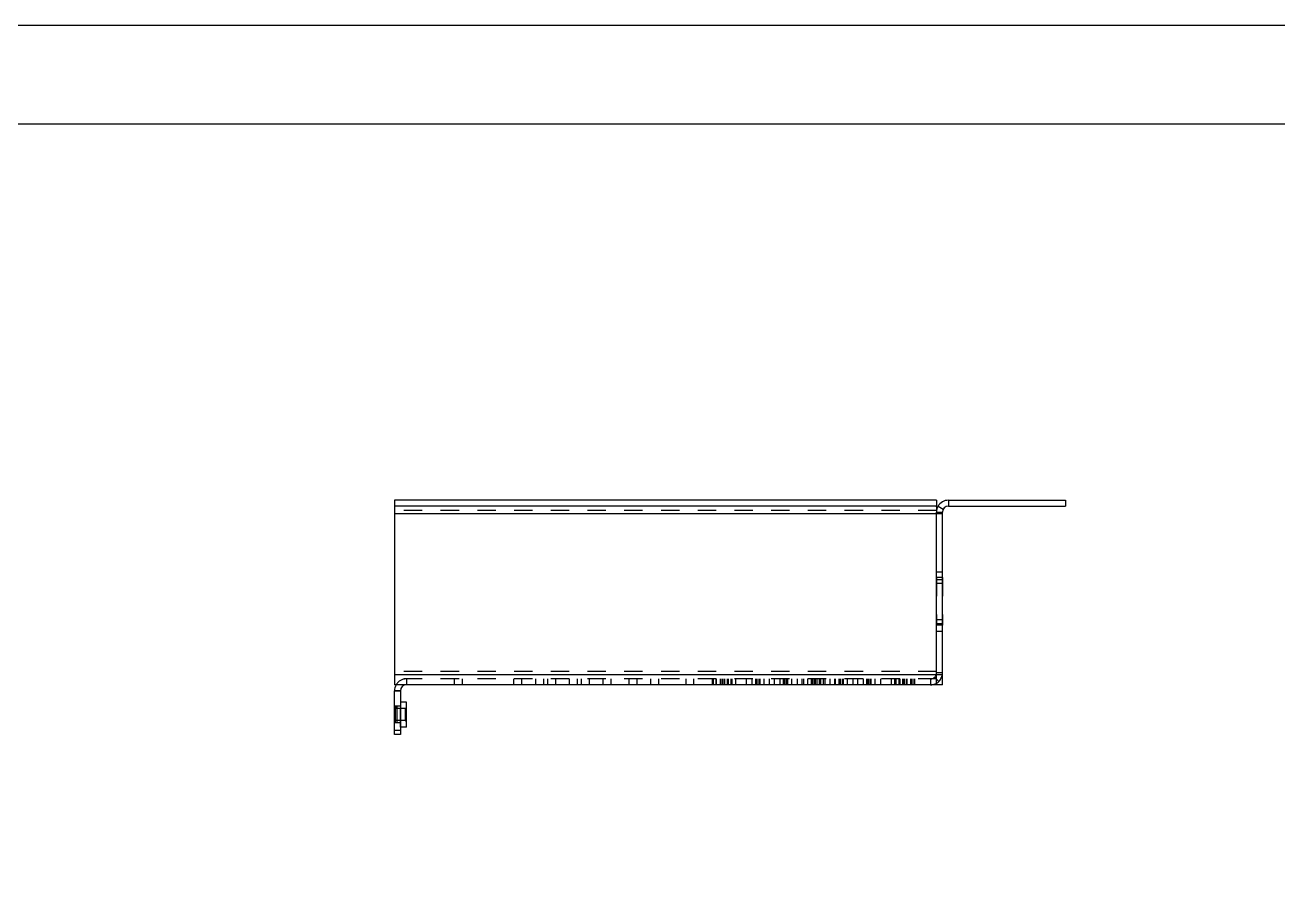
# Model space of a CAD drawing. Header units: millimetres. Extents: x -177 to 18421, y -5017 to 3255.
# Drawn here: x 7004.9 to 7320.5, y -2659.9 to -2441.3 of the extents above; entities that cross this region are included whole.
import ezdxf

# ---------------------------------------------------------------- set-up
doc = ezdxf.new("R2010")
doc.units = ezdxf.units.MM
doc.header["$LTSCALE"] = 46.255
doc.linetypes.add('HIDDEN', pattern=[0.2, 0.1, -0.1])
doc.layers.get('0').update_dxf_attribs({"linetype": 'CONTINUOUS'})
doc.layers.add('02___PRT_ALL_AXES', color=7, linetype='CONTINUOUS')
doc.layers.add('DEFAULT_2', color=8, linetype='HIDDEN')

msp = doc.modelspace()

# ---------------------------------------------------------------- linework, layer by layer
at = {"color": 7, "linetype": 'Continuous'}
for p, q in [((6728.878, -2441.292), (7917.878, -2441.292)), ((7097.975, -2560.991), (7097.975, -2607.491)), ((7234.475, -2562.491), (7097.975, -2562.491)), ((7234.475, -2560.991), (7234.475, -2562.491)), ((7234.877, -2562.491), (7236.176, -2563.241)), ((7237.475, -2560.991), (7237.475, -2562.491)), ((7237.475, -2562.491), (7266.975, -2562.491)), ((7266.975, -2560.991), (7266.975, -2562.491)), ((7097.975, -2564.341), (7235.975, -2564.341)), ((7234.475, -2562.617), (7234.475, -2563.991)), ((7234.475, -2563.991), (7235.975, -2563.991)), ((7235.975, -2607.491), (7235.975, -2563.991)), ((7097.975, -2604.891), (7235.975, -2604.891)), ((7235.975, -2607.491), (7097.975, -2607.491)), ((7097.975, -2608.991), (7099.475, -2608.991)), ((7097.98, -2608.818), (7099.478, -2608.905)), ((7099.475, -2608.991), (7099.475, -2619.991)), ((7099.475, -2618.991), (7097.975, -2618.991)), ((7099.475, -2619.991), (7097.975, -2619.991))]:
    msp.add_line(p, q, dxfattribs=at)
at = {"color": 3, "linetype": 'Continuous'}
for p, q in [((7234.475, -2560.991), (7097.975, -2560.991)), ((7237.475, -2560.991), (7266.975, -2560.991)), ((7234.475, -2607.491), (7234.475, -2563.991)), ((7097.975, -2619.991), (7097.975, -2608.991))]:
    msp.add_line(p, q, dxfattribs=at)
at = {"color": 7, "linetype": 'Continuous'}
msp.add_lwpolyline([(6753.878, -3257.292), (7892.878, -3257.292), (7892.878, -2466.292), (6753.878, -2466.292)], close=True, dxfattribs=at)
at = {"color": 3, "linetype": 'Continuous'}
for centre, start, end in [((7237.475, -2563.991), 151.17359, 180), ((7237.475, -2563.991), 90, 150), ((7100.975, -2608.991), 149.75458, 180)]:
    msp.add_arc(centre, 3, start, end, dxfattribs=at)
at = {"color": 7, "linetype": 'Continuous'}
for centre in [(7237.475, -2563.991), (7100.975, -2608.991)]:
    msp.add_arc(centre, 1.5, 90, 180, dxfattribs=at)
at = {"layer": '02___PRT_ALL_AXES', "color": 8, "linetype": 'HIDDEN'}
for p, q in [((7234.475, -2580.491), (7234.475, -2592.491)), ((7235.975, -2580.491), (7234.475, -2580.491)), ((7235.975, -2580.491), (7235.975, -2592.491)), ((7235.975, -2592.491), (7234.475, -2592.491)), ((7097.975, -2612.891), (7097.975, -2617.091)), ((7099.475, -2612.891), (7097.975, -2612.891)), ((7098.105, -2617.101), (7098.105, -2612.881)), ((7098.235, -2612.881), (7098.105, -2612.881)), ((7098.235, -2617.101), (7098.235, -2612.881)), ((7098.235, -2612.881), (7098.625, -2613.081)), ((7098.625, -2617.101), (7098.625, -2612.881)), ((7099.475, -2612.881), (7098.625, -2612.881)), ((7099.475, -2618.166), (7099.475, -2611.816)), ((7100.675, -2613.491), (7098.105, -2613.491)), ((7099.475, -2617.091), (7097.975, -2617.091)), ((7100.675, -2616.491), (7098.105, -2616.491)), ((7098.235, -2617.101), (7098.105, -2617.101)), ((7098.625, -2616.901), (7098.235, -2617.101)), ((7099.475, -2617.101), (7098.625, -2617.101))]:
    msp.add_line(p, q, dxfattribs=at)
at = {"layer": '02___PRT_ALL_AXES', "color": 7, "linetype": 'Continuous'}
for p, q in [((7100.975, -2611.816), (7099.475, -2611.816)), ((7100.975, -2618.166), (7100.975, -2611.816)), ((7100.975, -2618.166), (7099.475, -2618.166))]:
    msp.add_line(p, q, dxfattribs=at)
at = {"layer": 'DEFAULT_2', "color": 8, "linetype": 'HIDDEN'}
for p, q in [((7234.475, -2562.617), (7234.475, -2562.491)), ((7234.475, -2563.591), (7097.975, -2563.591)), ((7234.475, -2578.991), (7235.975, -2578.991)), ((7234.475, -2580.917), (7235.975, -2580.917)), ((7234.475, -2581.914), (7235.975, -2581.914)), ((7234.475, -2591.068), (7235.975, -2591.068)), ((7234.475, -2592.065), (7235.975, -2592.065)), ((7234.475, -2593.991), (7235.975, -2593.991)), ((7234.475, -2604.141), (7097.975, -2604.141)), ((7234.475, -2605.991), (7097.975, -2605.991)), ((7100.975, -2605.991), (7100.975, -2607.491)), ((7112.975, -2605.991), (7112.975, -2607.491)), ((7114.975, -2605.991), (7114.975, -2607.491)), ((7127.975, -2605.991), (7127.975, -2607.491)), ((7129.975, -2605.991), (7129.975, -2607.491)), ((7133.475, -2605.991), (7133.475, -2607.491)), ((7135.475, -2605.991), (7135.475, -2607.491)), ((7136.475, -2605.991), (7136.475, -2607.491)), ((7138.475, -2605.991), (7138.475, -2607.491)), ((7141.975, -2605.991), (7141.975, -2607.491)), ((7143.975, -2605.991), (7143.975, -2607.491)), ((7144.975, -2605.991), (7144.975, -2607.491)), ((7146.975, -2605.991), (7146.975, -2607.491)), ((7150.475, -2605.991), (7150.475, -2607.491)), ((7152.475, -2605.991), (7152.475, -2607.491)), ((7156.975, -2605.991), (7156.975, -2607.491)), ((7158.975, -2605.991), (7158.975, -2607.491)), ((7162.475, -2605.991), (7162.475, -2607.491)), ((7164.475, -2605.991), (7164.475, -2607.491)), ((7171.304, -2605.991), (7171.304, -2607.491)), ((7173.304, -2605.991), (7173.304, -2607.491)), ((7177.975, -2605.991), (7177.975, -2607.491)), ((7178.304, -2607.491), (7178.304, -2605.991)), ((7178.889, -2605.991), (7178.889, -2607.491)), ((7178.975, -2605.991), (7178.975, -2607.491)), ((7179.975, -2605.991), (7179.975, -2607.491)), ((7179.99, -2605.991), (7179.99, -2607.491)), ((7180.475, -2607.491), (7180.475, -2605.991)), ((7180.697, -2605.991), (7180.697, -2607.491)), ((7181.061, -2605.991), (7181.061, -2607.491)), ((7181.718, -2605.991), (7181.718, -2607.491)), ((7181.99, -2605.991), (7181.99, -2607.491)), ((7182.697, -2605.991), (7182.697, -2607.491)), ((7182.99, -2607.491), (7182.99, -2605.991)), ((7183.889, -2605.991), (7183.889, -2607.491)), ((7186.576, -2605.991), (7186.576, -2607.491)), ((7187.99, -2605.991), (7187.99, -2607.491)), ((7188.96, -2607.491), (7188.96, -2605.991)), ((7188.99, -2605.991), (7188.99, -2607.491)), ((7189.253, -2605.991), (7189.253, -2607.491)), ((7189.697, -2605.991), (7189.697, -2607.491)), ((7189.96, -2605.991), (7189.96, -2607.491)), ((7189.99, -2607.491), (7189.99, -2605.991)), ((7190.96, -2605.991), (7190.96, -2607.491)), ((7192.375, -2605.991), (7192.375, -2607.491)), ((7193.576, -2605.991), (7193.576, -2607.491)), ((7194.99, -2605.991), (7194.99, -2607.491)), ((7195.96, -2607.491), (7195.96, -2605.991)), ((7195.99, -2605.991), (7195.99, -2607.491)), ((7196.253, -2605.991), (7196.253, -2607.491)), ((7196.697, -2605.991), (7196.697, -2607.491)), ((7196.96, -2605.991), (7196.96, -2607.491)), ((7196.99, -2607.491), (7196.99, -2605.991)), ((7197.96, -2605.991), (7197.96, -2607.491)), ((7199.375, -2605.991), (7199.375, -2607.491)), ((7200.576, -2605.991), (7200.576, -2607.491)), ((7200.975, -2605.991), (7200.975, -2607.491)), ((7201.99, -2605.991), (7201.99, -2607.491)), ((7202.96, -2607.491), (7202.96, -2605.991)), ((7202.99, -2605.991), (7202.99, -2607.491)), ((7203.253, -2605.991), (7203.253, -2607.491)), ((7203.697, -2605.991), (7203.697, -2607.491)), ((7203.804, -2605.991), (7203.804, -2607.491)), ((7203.96, -2605.991), (7203.96, -2607.491)), ((7203.99, -2607.491), (7203.99, -2605.991)), ((7204.389, -2607.491), (7204.389, -2605.991)), ((7204.96, -2605.991), (7204.96, -2607.491)), ((7205.389, -2607.491), (7205.389, -2605.991)), ((7205.975, -2605.991), (7205.975, -2607.491)), ((7206.375, -2605.991), (7206.375, -2607.491)), ((7207.576, -2605.991), (7207.576, -2607.491)), ((7208.804, -2605.991), (7208.804, -2607.491)), ((7208.99, -2605.991), (7208.99, -2607.491)), ((7209.96, -2607.491), (7209.96, -2605.991)), ((7209.99, -2605.991), (7209.99, -2607.491)), ((7210.253, -2605.991), (7210.253, -2607.491)), ((7210.697, -2605.991), (7210.697, -2607.491)), ((7210.96, -2605.991), (7210.96, -2607.491)), ((7210.99, -2607.491), (7210.99, -2605.991)), ((7211.96, -2605.991), (7211.96, -2607.491)), ((7213.375, -2605.991), (7213.375, -2607.491)), ((7214.576, -2605.991), (7214.576, -2607.491)), ((7215.99, -2605.991), (7215.99, -2607.491)), ((7216.96, -2607.491), (7216.96, -2605.991)), ((7216.99, -2605.991), (7216.99, -2607.491)), ((7217.253, -2605.991), (7217.253, -2607.491)), ((7217.697, -2605.991), (7217.697, -2607.491)), ((7217.96, -2605.991), (7217.96, -2607.491)), ((7217.99, -2607.491), (7217.99, -2605.991)), ((7218.96, -2605.991), (7218.96, -2607.491)), ((7220.375, -2605.991), (7220.375, -2607.491)), ((7223.061, -2605.991), (7223.061, -2607.491)), ((7223.96, -2607.491), (7223.96, -2605.991)), ((7224.253, -2605.991), (7224.253, -2607.491)), ((7224.96, -2605.991), (7224.96, -2607.491)), ((7225.232, -2605.991), (7225.232, -2607.491)), ((7225.889, -2605.991), (7225.889, -2607.491)), ((7226.253, -2605.991), (7226.253, -2607.491)), ((7226.475, -2607.491), (7226.475, -2605.991)), ((7226.96, -2605.991), (7226.96, -2607.491)), ((7226.975, -2605.991), (7226.975, -2607.491)), ((7227.975, -2605.991), (7227.975, -2607.491)), ((7228.061, -2605.991), (7228.061, -2607.491)), ((7228.647, -2607.491), (7228.647, -2605.991)), ((7228.975, -2605.991), (7228.975, -2607.491)), ((7232.975, -2605.991), (7232.975, -2607.491)), ((7235.037, -2606.67), (7234.006, -2605.58)), ((7235.975, -2604.491), (7234.475, -2604.491)), ((7100.675, -2613.491), (7098.105, -2613.491)), ((7100.675, -2613.491), (7100.975, -2613.191)), ((7100.675, -2613.491), (7100.675, -2616.491)), ((7100.925, -2615.658), (7100.925, -2618.154)), ((7100.975, -2615.658), (7100.925, -2615.658)), ((7100.975, -2615.673), (7100.925, -2615.673)), ((7100.975, -2615.678), (7100.925, -2615.678)), ((7100.975, -2615.694), (7100.925, -2615.694)), ((7100.975, -2615.704), (7100.925, -2615.704)), ((7100.975, -2615.737), (7100.925, -2615.737)), ((7100.975, -2615.747), (7100.925, -2615.747)), ((7100.975, -2615.748), (7100.925, -2615.748)), ((7100.975, -2615.764), (7100.925, -2615.764)), ((7100.975, -2615.765), (7100.925, -2615.765)), ((7100.975, -2615.766), (7100.925, -2615.766)), ((7100.975, -2615.784), (7100.925, -2615.784)), ((7100.975, -2615.812), (7100.925, -2615.812)), ((7100.975, -2615.816), (7100.925, -2615.816)), ((7100.975, -2615.819), (7100.925, -2615.819)), ((7100.975, -2615.863), (7100.925, -2615.863)), ((7100.975, -2615.901), (7100.925, -2615.901)), ((7100.975, -2615.924), (7100.925, -2615.924)), ((7100.975, -2615.929), (7100.925, -2615.929)), ((7100.975, -2615.96), (7100.925, -2615.96)), ((7100.975, -2615.963), (7100.925, -2615.963)), ((7100.975, -2615.979), (7100.925, -2615.979)), ((7100.975, -2616.026), (7100.925, -2616.026)), ((7100.975, -2616.041), (7100.925, -2616.041)), ((7100.975, -2616.084), (7100.925, -2616.084)), ((7100.975, -2618.143), (7100.975, -2613.191)), ((7100.675, -2616.491), (7098.105, -2616.491)), ((7100.675, -2616.491), (7100.975, -2616.791)), ((7100.975, -2616.248), (7100.925, -2616.248)), ((7100.975, -2616.341), (7100.925, -2616.341)), ((7100.975, -2616.373), (7100.925, -2616.373)), ((7100.975, -2616.378), (7100.925, -2616.378)), ((7100.975, -2616.425), (7100.925, -2616.425)), ((7100.975, -2616.429), (7100.925, -2616.429)), ((7100.975, -2616.432), (7100.925, -2616.432)), ((7100.975, -2616.448), (7100.925, -2616.448)), ((7100.975, -2616.481), (7100.925, -2616.481)), ((7100.975, -2616.497), (7100.925, -2616.497)), ((7100.975, -2616.499), (7100.925, -2616.499)), ((7100.975, -2616.515), (7100.925, -2616.515)), ((7100.975, -2616.517), (7100.925, -2616.517)), ((7100.975, -2616.522), (7100.925, -2616.522)), ((7100.975, -2616.527), (7100.925, -2616.527)), ((7100.975, -2616.543), (7100.925, -2616.543)), ((7100.975, -2616.545), (7100.925, -2616.545)), ((7100.975, -2616.572), (7100.925, -2616.572)), ((7100.975, -2616.577), (7100.925, -2616.577)), ((7100.975, -2616.578), (7100.925, -2616.578)), ((7100.975, -2616.582), (7100.925, -2616.582)), ((7100.975, -2616.594), (7100.925, -2616.594)), ((7100.975, -2616.641), (7100.925, -2616.641)), ((7100.975, -2616.643), (7100.925, -2616.643)), ((7100.975, -2616.649), (7100.925, -2616.649)), ((7100.975, -2616.657), (7100.925, -2616.657)), ((7100.975, -2616.696), (7100.925, -2616.696)), ((7100.975, -2616.698), (7100.925, -2616.698)), ((7100.975, -2616.721), (7100.925, -2616.721)), ((7100.975, -2616.725), (7100.925, -2616.725)), ((7100.975, -2616.737), (7100.925, -2616.737)), ((7100.975, -2616.738), (7100.925, -2616.738)), ((7100.975, -2616.747), (7100.925, -2616.747)), ((7100.975, -2616.76), (7100.925, -2616.76)), ((7100.975, -2616.78), (7100.925, -2616.78)), ((7100.975, -2616.782), (7100.925, -2616.782)), ((7100.975, -2616.796), (7100.925, -2616.796)), ((7100.975, -2616.799), (7100.925, -2616.799)), ((7100.975, -2616.801), (7100.925, -2616.801)), ((7100.975, -2616.805), (7100.925, -2616.805)), ((7100.975, -2616.816), (7100.925, -2616.816)), ((7100.975, -2616.839), (7100.925, -2616.839)), ((7100.975, -2616.842), (7100.925, -2616.842)), ((7100.975, -2616.855), (7100.925, -2616.855)), ((7100.975, -2616.875), (7100.925, -2616.875)), ((7100.975, -2616.9), (7100.925, -2616.9)), ((7100.975, -2616.908), (7100.925, -2616.908)), ((7100.975, -2616.939), (7100.925, -2616.939)), ((7100.975, -2616.947), (7100.925, -2616.947)), ((7100.975, -2616.969), (7100.925, -2616.969)), ((7100.975, -2616.97), (7100.925, -2616.97)), ((7100.975, -2616.986), (7100.925, -2616.986)), ((7100.975, -2617.019), (7100.925, -2617.019)), ((7100.975, -2617.025), (7100.925, -2617.025)), ((7100.975, -2617.027), (7100.925, -2617.027)), ((7100.975, -2617.079), (7100.925, -2617.079)), ((7100.975, -2617.092), (7100.925, -2617.092)), ((7100.975, -2617.133), (7100.925, -2617.133)), ((7100.975, -2617.136), (7100.925, -2617.136)), ((7100.975, -2617.142), (7100.925, -2617.142)), ((7100.975, -2617.15), (7100.925, -2617.15)), ((7100.975, -2617.156), (7100.925, -2617.156)), ((7100.975, -2617.157), (7100.925, -2617.157)), ((7100.975, -2617.164), (7100.925, -2617.164)), ((7100.975, -2617.165), (7100.925, -2617.165)), ((7100.975, -2617.167), (7100.925, -2617.167)), ((7100.975, -2617.172), (7100.925, -2617.172)), ((7100.975, -2617.181), (7100.925, -2617.181)), ((7100.975, -2617.183), (7100.925, -2617.183)), ((7100.975, -2617.216), (7100.925, -2617.216)), ((7100.975, -2617.223), (7100.925, -2617.223)), ((7100.975, -2617.231), (7100.925, -2617.231)), ((7100.975, -2617.237), (7100.925, -2617.237)), ((7100.975, -2617.242), (7100.925, -2617.242)), ((7100.975, -2617.244), (7100.925, -2617.244)), ((7100.975, -2617.276), (7100.925, -2617.276)), ((7100.975, -2617.284), (7100.925, -2617.284)), ((7100.975, -2617.293), (7100.925, -2617.293)), ((7100.975, -2617.304), (7100.925, -2617.304)), ((7100.975, -2617.309), (7100.925, -2617.309)), ((7100.975, -2617.321), (7100.925, -2617.321)), ((7100.975, -2617.333), (7100.925, -2617.333)), ((7100.975, -2617.355), (7100.925, -2617.355)), ((7100.975, -2617.366), (7100.925, -2617.366)), ((7100.975, -2617.374), (7100.925, -2617.374)), ((7100.975, -2617.407), (7100.925, -2617.407)), ((7100.975, -2617.42), (7100.925, -2617.42)), ((7100.975, -2617.462), (7100.925, -2617.462)), ((7100.975, -2617.492), (7100.925, -2617.492)), ((7100.975, -2617.525), (7100.925, -2617.525)), ((7100.975, -2617.543), (7100.925, -2617.543)), ((7100.975, -2617.563), (7100.925, -2617.563)), ((7100.975, -2617.572), (7100.925, -2617.572)), ((7100.975, -2617.575), (7100.925, -2617.575)), ((7100.975, -2617.579), (7100.925, -2617.579)), ((7100.975, -2617.58), (7100.925, -2617.58)), ((7100.975, -2617.587), (7100.925, -2617.587)), ((7100.975, -2617.602), (7100.925, -2617.602)), ((7100.975, -2617.622), (7100.925, -2617.622)), ((7100.975, -2617.624), (7100.925, -2617.624)), ((7100.975, -2617.643), (7100.925, -2617.643)), ((7100.975, -2617.649), (7100.925, -2617.649)), ((7100.975, -2617.654), (7100.925, -2617.654)), ((7100.975, -2617.691), (7100.925, -2617.691)), ((7100.975, -2617.699), (7100.925, -2617.699)), ((7100.975, -2617.702), (7100.925, -2617.702)), ((7100.975, -2617.703), (7100.925, -2617.703)), ((7100.975, -2617.707), (7100.925, -2617.707)), ((7100.975, -2617.715), (7100.925, -2617.715)), ((7100.975, -2617.716), (7100.925, -2617.716)), ((7100.975, -2617.753), (7100.925, -2617.753)), ((7100.975, -2617.766), (7100.925, -2617.766)), ((7100.975, -2617.785), (7100.925, -2617.785)), ((7100.975, -2617.814), (7100.925, -2617.814)), ((7100.975, -2617.847), (7100.925, -2617.847)), ((7100.975, -2617.878), (7100.925, -2617.878)), ((7100.975, -2617.879), (7100.925, -2617.879)), ((7100.975, -2617.89), (7100.925, -2617.89)), ((7100.975, -2617.891), (7100.925, -2617.891)), ((7100.975, -2617.898), (7100.925, -2617.898)), ((7100.975, -2617.944), (7100.925, -2617.944)), ((7100.975, -2617.952), (7100.925, -2617.952)), ((7100.975, -2617.978), (7100.925, -2617.978)), ((7100.975, -2617.981), (7100.925, -2617.981)), ((7100.975, -2617.99), (7100.925, -2617.99)), ((7100.975, -2618.011), (7100.925, -2618.011)), ((7100.975, -2618.016), (7100.925, -2618.016)), ((7100.975, -2618.027), (7100.925, -2618.027)), ((7100.975, -2618.068), (7100.925, -2618.068)), ((7100.975, -2618.083), (7100.925, -2618.083)), ((7100.975, -2618.116), (7100.925, -2618.116)), ((7100.975, -2618.139), (7100.925, -2618.139)), ((7100.975, -2618.143), (7100.925, -2618.143)), ((7100.975, -2618.154), (7100.925, -2618.154))]:
    msp.add_line(p, q, dxfattribs=at)
for centre, radius, start, end in [((7237.475, -2563.991), 3, 150, 151.17359), ((7100.975, -2608.991), 3, 90, 149.75458), ((7232.975, -2604.491), 3, 270, 0), ((7232.975, -2604.491), 1.5, 270, 0)]:
    msp.add_arc(centre, radius, start, end, dxfattribs=at)

doc.saveas('drawing.dxf')
